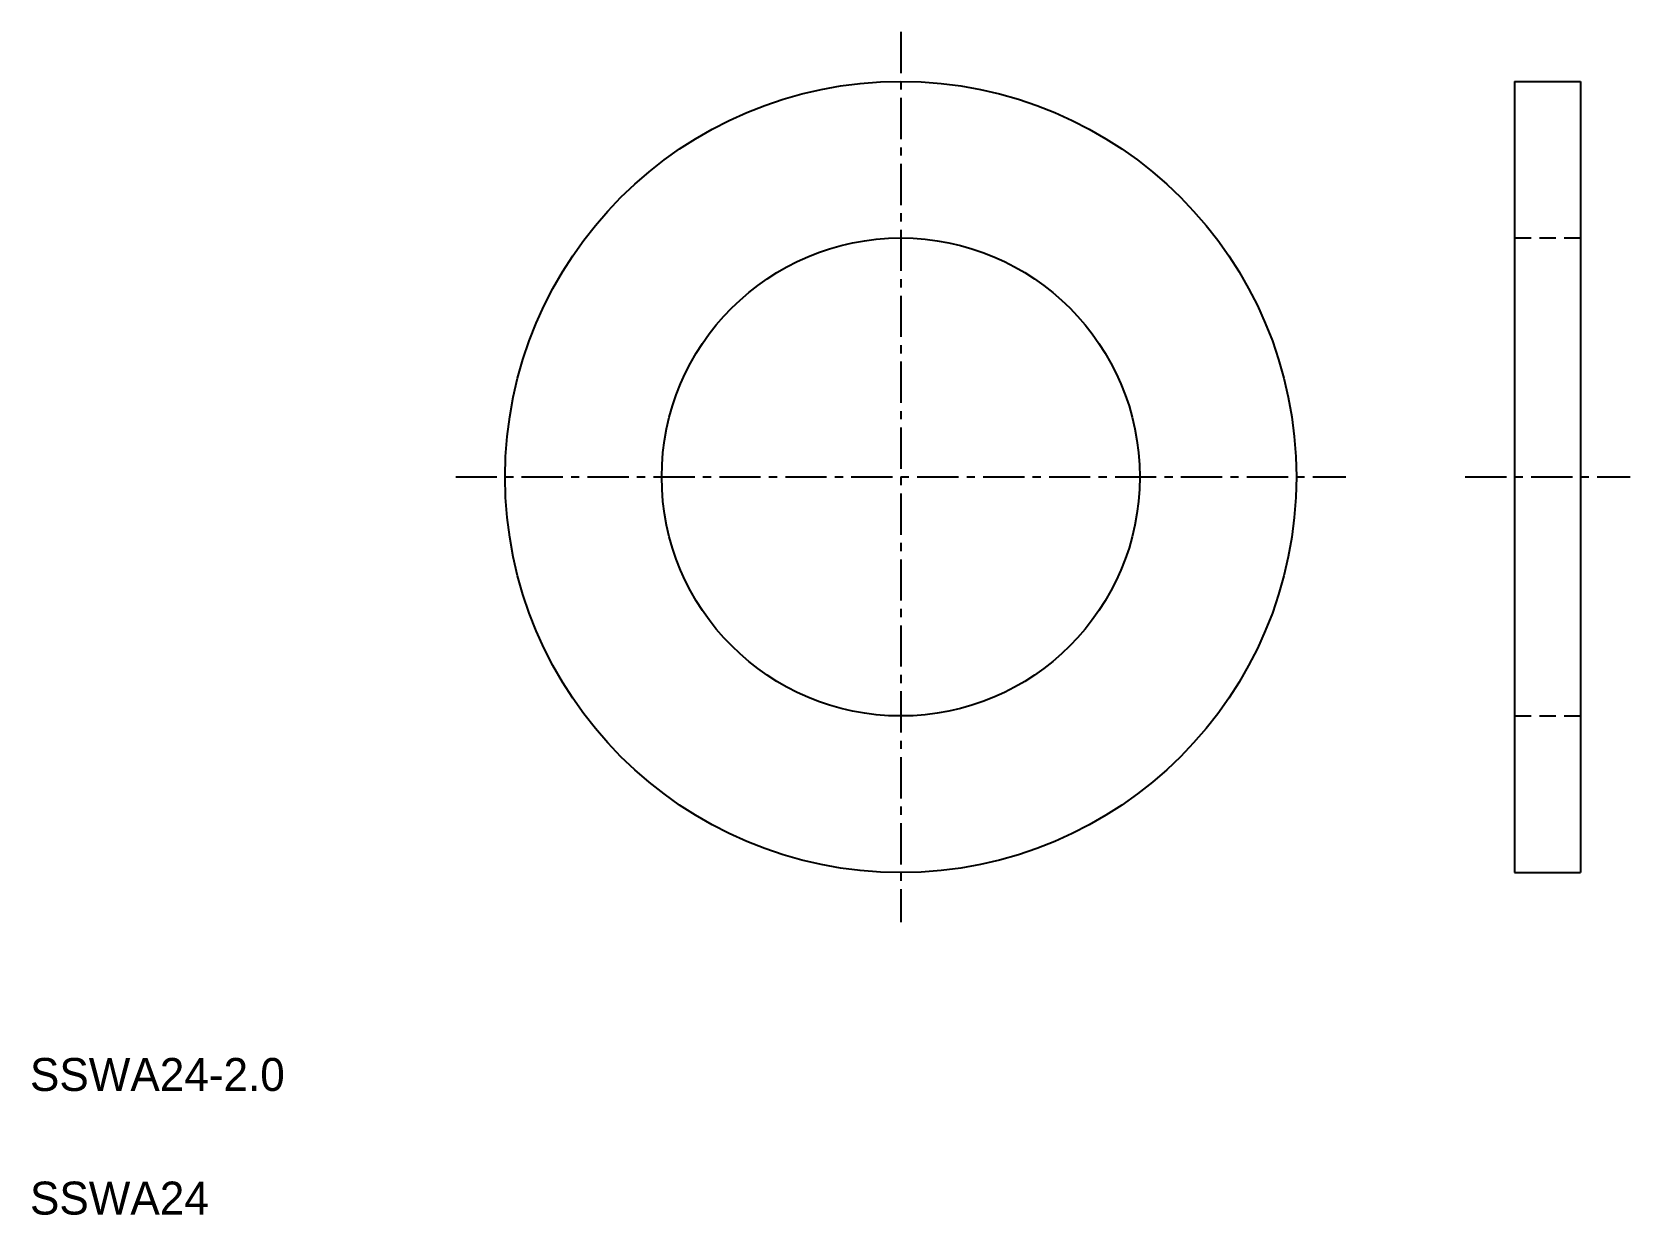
# Model space of a CAD drawing. Extents: x 2.6 to 51, y 2.5 to 38.4.
import ezdxf

# ---------------------------------------------------------------- set-up
doc = ezdxf.new("R2010")
doc.units = 0
doc.linetypes.add('CENTER', pattern=[2, 1.25, -0.25, 0.25, -0.25])
doc.linetypes.add('DASHED', pattern=[0.75, 0.5, -0.25])
doc.layers.get('0').update_dxf_attribs({"linetype": 'CONTINUOUS'})
doc.layers.add('CENTER', color=1, linetype='CENTER')

msp = doc.modelspace()

# ---------------------------------------------------------------- linework, layer by layer
at = {"color": 7, "linetype": 'CONTINUOUS'}
for p, q in [((47.535, 36.874), (47.535, 12.874)), ((47.535, 36.874), (49.535, 36.874)), ((49.535, 36.874), (49.535, 12.874)), ((49.535, 24.874), (49.535, 24.874)), ((47.535, 12.874), (49.535, 12.874))]:
    msp.add_line(p, q, dxfattribs=at)
at = {"color": 3, "linetype": 'DASHED'}
for p, q in [((47.535, 32.124), (49.535, 32.124)), ((47.535, 17.624), (49.535, 17.624))]:
    msp.add_line(p, q, dxfattribs=at)
at = {"color": 7, "linetype": 'CONTINUOUS'}
for radius in [12, 7.25]:
    msp.add_circle((28.913, 24.874), radius, dxfattribs=at)
at = {"layer": 'CENTER', "color": 1, "linetype": 'CENTER'}
for p, q in [((28.913, 38.374), (28.913, 11.374)), ((15.413, 24.874), (42.413, 24.874)), ((46.035, 24.874), (51.035, 24.874))]:
    msp.add_line(p, q, dxfattribs=at)

# ---------------------------------------------------------------- texts
at = {"color": 7, "linetype": 'CONTINUOUS'}
for s, p in [('SSWA24-2.0', (2.5, 6.25)), ('SSWA24', (2.5, 2.5))]:
    msp.add_text(s, height=1, dxfattribs=at).set_placement(p)

doc.saveas('drawing.dxf')
